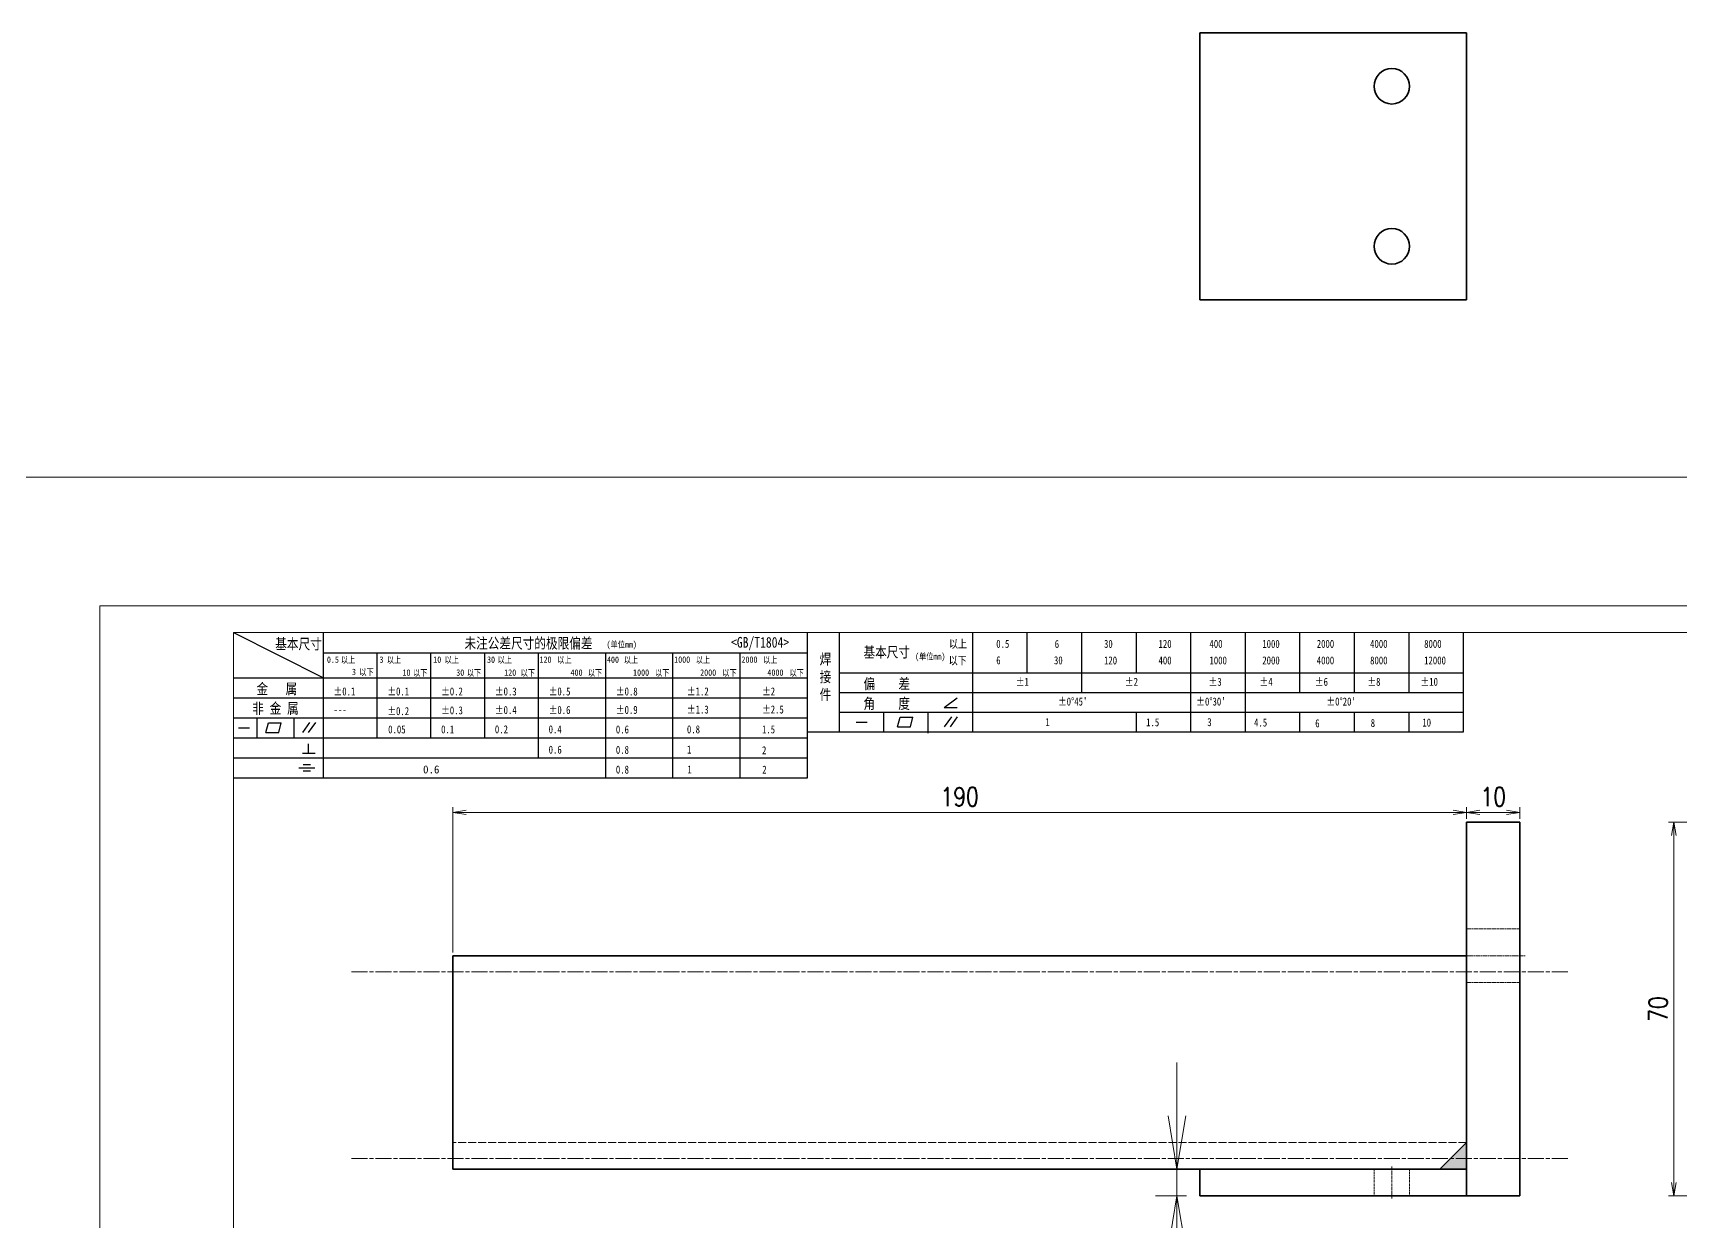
# Model space of a CAD drawing. Header units: millimetres. Extents: x 1333 to 106363, y -60675 to -5704.
# Drawn here: x 11258.5 to 11567.3, y -60319.3 to -60096.6 of the extents above; entities that cross this region are included whole.
import ezdxf

# ---------------------------------------------------------------- set-up
doc = ezdxf.new("R2010")
doc.units = ezdxf.units.MM
doc.header["$LTSCALE"] = 0.5
doc.linetypes.add('AM_ISO02W050x2', pattern=[3.75, 3, -0.75])
doc.linetypes.add('AM_ISO08W050x2', pattern=[9, 6, -0.75, 1.5, -0.75])
for name, color, linetype, lineweight in [('DRAWING', 7, 'Continuous', 35), ('中心线', 2, 'AM_ISO08W050x2', 18), ('图框', 7, 'Continuous', 18), ('标注线', 3, 'Continuous', 18), ('粗实线', 7, 'Continuous', 35), ('虚线', 1, 'AM_ISO02W050x2', 18)]:
    doc.layers.add(name, color=color, linetype=linetype, lineweight=lineweight)
doc.layers.add('图框文字', color=7, linetype='Continuous')
doc.layers.add('打印', color=7, linetype='Continuous', lineweight=15, plot=False)
doc.layers.add('打印-禁用', color=7, linetype='Continuous', lineweight=15, plot=False)
doc.styles.add('DIM', font='romans.shx', dxfattribs={"width": 0.8, "bigfont": 'bigfont.shx'})
doc.styles.add('国标', font='simfang.ttf', dxfattribs={"width": 0.8})
doc.dimstyles.new('DEH 1-1$0', dxfattribs={"dimtxt": 3.5, "dimasz": 2.5, "dimexe": 1, "dimexo": 0.625, "dimgap": 1.2, "dimtad": 1, "dimzin": 9, "dimdsep": 46, "dimtxsty": 'DIM', "dimblk": 'OPEN', "dimcen": 0, "dimclrd": 8, "dimclre": 8, "dimclrt": 2, "dimazin": 2, "dimtfac": 0.5, "dimtmove": 0, "dimatfit": 3, "dimldrblk": 'OPEN', "dimfxl": 1, "dimtolj": 2, "dimlwd": 18, "dimlwe": 18, "dimarcsym": 0})
doc.dimstyles.new('DEH 1-4$0', dxfattribs={"dimscale": 4, "dimtxt": 3.5, "dimasz": 2.5, "dimexe": 1, "dimexo": 0.625, "dimgap": 1.2, "dimtad": 1, "dimdsep": 46, "dimtxsty": 'DIM', "dimblk": 'OPEN', "dimcen": 0, "dimclrd": 8, "dimclre": 8, "dimclrt": 2, "dimazin": 2, "dimtfac": 0.5, "dimtmove": 0, "dimatfit": 3, "dimldrblk": 'OPEN', "dimfxl": 1, "dimtolj": 2, "dimlwd": 18, "dimlwe": 18, "dimarcsym": 0})

# ---------------------------------------------------------------- blocks, each defined once
blk = doc.blocks.new('GZDEH零件A3图框V01版')
at = {"layer": '图框', "linetype": 'Continuous'}
for p, q in [((2882.49, -1554.46), (2882.49, -1832.96)), ((3272.49, -1554.46), (2882.49, -1554.46))]:
    blk.add_line(p, q, dxfattribs=at)
at = {"layer": '图框文字', "color": 9}
for p, q in [((2882.49, -1554.46), (2899.37, -1562.92)), ((2899.37, -1581.67), (2899.37, -1554.46)), ((2990.09, -1581.67), (2990.09, -1554.46)), ((2996.09, -1573.08), (2996.09, -1554.46)), ((3021.09, -1561.98), (3021.09, -1554.46)), ((3031.31, -1561.98), (3031.31, -1554.46)), ((3041.53, -1561.98), (3041.53, -1554.46)), ((3051.75, -1561.98), (3051.75, -1554.46)), ((3061.98, -1561.98), (3061.98, -1554.46)), ((3072.2, -1561.98), (3072.2, -1554.46)), ((3082.42, -1561.98), (3082.42, -1554.46)), ((3092.64, -1561.98), (3092.64, -1554.46)), ((3102.86, -1561.98), (3102.86, -1554.46)), ((3113.09, -1573.08), (3113.09, -1554.46)), ((2899.37, -1558.24), (2990.09, -1558.24)), ((2909.45, -1574.17), (2909.45, -1558.24)), ((2919.53, -1574.17), (2919.53, -1558.24)), ((2929.61, -1574.17), (2929.61, -1558.24)), ((2939.69, -1577.92), (2939.69, -1558.24)), ((2952.29, -1581.67), (2952.29, -1558.24)), ((2964.89, -1581.67), (2964.89, -1558.24)), ((2977.49, -1581.67), (2977.49, -1558.24)), ((2996.09, -1561.98), (3113.09, -1561.98)), ((3021.09, -1573.08), (3021.09, -1561.98)), ((3041.53, -1565.68), (3041.53, -1561.98)), ((3061.98, -1573.08), (3061.98, -1561.98)), ((3072.2, -1573.08), (3072.2, -1561.98)), ((3082.42, -1565.68), (3082.42, -1561.98)), ((3092.64, -1565.68), (3092.64, -1561.98)), ((3102.86, -1565.68), (3102.86, -1561.98)), ((2882.49, -1562.92), (2990.09, -1562.92)), ((2882.49, -1566.67), (2990.09, -1566.67)), ((2996.09, -1565.68), (3113.09, -1565.68)), ((3015.75, -1568.51), (3018.15, -1566.66)), ((2882.49, -1570.42), (2990.09, -1570.42)), ((2886.92, -1574.12), (2886.92, -1570.42)), ((2888.59, -1573.16), (2889.07, -1571.37)), ((2889.07, -1571.37), (2891.48, -1571.37)), ((2891, -1573.16), (2891.48, -1571.37)), ((2893.91, -1574.12), (2893.91, -1570.42)), ((2895.52, -1573.16), (2896.85, -1571.3)), ((2896.6, -1573.16), (2897.94, -1571.3)), ((2996.09, -1569.38), (3113.09, -1569.38)), ((2999.26, -1571.23), (3001.32, -1571.23)), ((3004.42, -1573.08), (3004.42, -1569.38)), ((3006.97, -1572.12), (3007.45, -1570.33)), ((3007.45, -1570.33), (3009.86, -1570.33)), ((3009.39, -1572.12), (3009.86, -1570.33)), ((3012.75, -1573.08), (3012.75, -1569.38)), ((3015.75, -1568.51), (3018.15, -1568.51)), ((3015.81, -1572.12), (3017.15, -1570.26)), ((3016.89, -1572.12), (3018.23, -1570.26)), ((3051.75, -1573.08), (3051.75, -1569.38)), ((3082.42, -1573.08), (3082.42, -1569.48)), ((3092.64, -1573.08), (3092.64, -1569.38)), ((3102.86, -1573.08), (3102.86, -1569.38)), ((2882.49, -1574.17), (2990.09, -1574.17)), ((2883.43, -1572.27), (2885.49, -1572.27)), ((2888.59, -1573.16), (2891, -1573.16)), ((2990.09, -1573.08), (3113.09, -1573.08)), ((3006.97, -1572.12), (3009.39, -1572.12)), ((3012.75, -1573.33), (3012.75, -1573.08)), ((2895.42, -1577.05), (2897.81, -1577.05)), ((2896.58, -1577.05), (2896.58, -1575.28)), ((2882.49, -1577.92), (2990.09, -1577.92)), ((2894.79, -1579.77), (2897.77, -1579.77)), ((2895.57, -1579.17), (2896.92, -1579.17)), ((2895.57, -1580.37), (2896.93, -1580.37)), ((2882.49, -1581.67), (2990.09, -1581.67))]:
    blk.add_line(p, q, dxfattribs=at)
at = {"layer": '打印-禁用', "linetype": 'Continuous'}
for p, q in [((2857.49, -1549.46), (2857.49, -1846.46)), ((3277.49, -1549.46), (2857.49, -1549.46))]:
    blk.add_line(p, q, dxfattribs=at)
at = {"layer": '图框文字', "color": 9, "style": '国标', "width": 0.8}
for s, height, p in [('基本尺寸', 2, (2890.33, -1557.58)), ('未注公差尺寸的极限偏差', 2, (2925.81, -1557.44)), ('<GB/T1804>', 2, (2975.78, -1557.27)), ('以上', 1.5, (3016.64, -1557.33)), ('0.5', 1.5, (3025.49, -1557.3)), ('6', 1.5, (3036.45, -1557.34)), ('30', 1.5, (3045.69, -1557.31)), ('120', 1.5, (3055.91, -1557.31)), ('400', 1.5, (3065.46, -1557.31)), ('1000', 1.5, (3075.36, -1557.31)), ('2000', 1.5, (3085.57, -1557.31)), ('4000', 1.5, (3095.57, -1557.31)), ('8000', 1.5, (3105.7, -1557.31)), ('30', 1.2, (2930.04, -1560.11)), ('基本尺寸', 2, (3000.6, -1559.1)), ('以下', 1.5, (3016.58, -1560.43)), ('6', 1.5, (3025.49, -1560.38)), ('30', 1.5, (3036.31, -1560.39)), ('120', 1.5, (3045.69, -1560.41)), ('400', 1.5, (3055.91, -1560.41)), ('1000', 1.5, (3065.46, -1560.41)), ('2000', 1.5, (3075.36, -1560.41)), ('4000', 1.5, (3085.57, -1560.41)), ('8000', 1.5, (3095.57, -1560.41)), ('12000', 1.5, (3105.7, -1560.41)), ('金   属', 2, (2886.82, -1565.98)), ('±0.1', 1.5, (2901.27, -1566.23)), ('±0.1', 1.5, (2911.35, -1566.23)), ('±0.2', 1.5, (2921.43, -1566.23)), ('±0.3', 1.5, (2931.51, -1566.23)), ('±0.5', 1.5, (2941.59, -1566.23)), ('±0.8', 1.5, (2954.19, -1566.23)), ('±1.2', 1.5, (2967.51, -1566.23)), ('±2', 1.5, (2981.58, -1566.23)), ('偏    差', 2, (3000.6, -1565.04)), ('±1', 1.5, (3029.16, -1564.42)), ('±2', 1.5, (3049.61, -1564.42)), ('±3', 1.5, (3065.3, -1564.42)), ('±4', 1.5, (3074.85, -1564.42)), ('±6', 1.5, (3085.22, -1564.42)), ('±8', 1.5, (3095.06, -1564.42)), ('±10', 1.5, (3105.02, -1564.42)), ('非 金 属', 2, (2886.02, -1569.65)), ('±0.2', 1.5, (2911.35, -1569.92)), ('±0.3', 1.5, (2921.43, -1569.77)), ('±0.4', 1.5, (2931.51, -1569.71)), ('±0.6', 1.5, (2941.59, -1569.71)), ('±0.9', 1.5, (2954.19, -1569.68)), ('±1.3', 1.5, (2967.51, -1569.62)), ('±2.5', 1.5, (2981.58, -1569.61)), ('角    度', 2, (3000.6, -1568.74)), ("±0%%D45'", 1.5, (3037.06, -1568.12)), ("±0%%D30'", 1.5, (3062.98, -1568.12)), ("±0%%D20'", 1.5, (3087.38, -1568.12)), ('---', 1.5, (2901.27, -1569.65)), ('1', 1.5, (3034.69, -1571.98)), ('1.5', 1.5, (3053.59, -1572.01)), ('3', 1.5, (3065.05, -1571.98)), ('4.5', 1.5, (3073.82, -1572.05)), ('6', 1.5, (3085.28, -1572.19)), ('8', 1.5, (3095.68, -1572.15)), ('10', 1.5, (3105.36, -1572.06)), ('0.1', 1.5, (2921.43, -1573.34)), ('0.2', 1.5, (2931.51, -1573.33)), ('0.4', 1.5, (2941.59, -1573.33)), ('0.6', 1.5, (2954.19, -1573.35)), ('0.8', 1.5, (2967.51, -1573.33)), ('1.5', 1.5, (2981.58, -1573.34)), ('0.6', 1.5, (2941.59, -1577.14)), ('0.8', 1.5, (2954.19, -1577.17)), ('1', 1.5, (2967.51, -1577.12)), ('2', 1.5, (2981.58, -1577.26)), ('0.8', 1.5, (2954.19, -1580.87)), ('1', 1.5, (2967.59, -1580.86)), ('2', 1.5, (2981.62, -1580.89))]:
    blk.add_text(s, height=height, dxfattribs=at).set_placement(p)
at = {"layer": '图框文字', "color": 9, "lineweight": 15, "style": '国标', "width": 0.8}
for s, p in [('(单位mm)', (2952.44, -1557.27)), ('0.5', (2900.03, -1560.11)), ('以上', (2902.64, -1560.16)), ('3', (2909.88, -1560.11)), ('以上', (2911.25, -1560.16)), ('10', (2919.96, -1560.11)), ('以上', (2922.09, -1560.16)), ('以上', (2932.02, -1560.16)), ('120', (2939.88, -1560.11)), ('以上', (2943.21, -1560.16)), ('400', (2952.52, -1560.11)), ('以上', (2955.68, -1560.16)), ('1000', (2965.12, -1560.11)), ('以上', (2969.16, -1560.16)), ('2000', (2977.72, -1560.11)), ('以上', (2981.8, -1560.16)), ('(单位mm)', (3010.27, -1559.51)), ('3', (2904.73, -1562.41)), ('以下', (2906.1, -1562.46)), ('10', (2914.19, -1562.54)), ('以下', (2916.18, -1562.59)), ('30', (2924.27, -1562.54)), ('以下', (2926.26, -1562.59)), ('120', (2933.26, -1562.54)), ('以下', (2936.34, -1562.59)), ('400', (2945.7, -1562.54)), ('以下', (2948.94, -1562.59)), ('1000', (2957.41, -1562.54)), ('以下', (2961.54, -1562.59)), ('2000', (2969.99, -1562.54)), ('以下', (2974.14, -1562.59)), ('4000', (2982.59, -1562.54)), ('以下', (2986.74, -1562.59))]:
    blk.add_text(s, height=1.2, dxfattribs=at).set_placement(p)
at = {"layer": '图框文字', "color": 9, "lineweight": 13, "style": '国标'}
blk.add_text('0.6', height=1.5, dxfattribs=at).set_placement((2918.05, -1580.85))
at = {"layer": '图框文字', "color": 9, "insert": (2992.39, -1558.41), "char_height": 2, "width": 3.1877, "attachment_point": 1, "style": '国标'}
blk.add_mtext('焊\\P接\\P件', dxfattribs=at)
at = {"layer": '图框文字', "color": 9, "insert": (2911.51, -1573.37), "char_height": 1.5, "attachment_point": 7, "style": '国标'}
blk.add_mtext_dynamic_manual_height_columns('0.05', width=5.1982, gutter_width=12.5, heights=[0], dxfattribs=at)
blk = doc.blocks.new('DEH A3')
at = {"layer": '图框'}
blk.add_blockref('GZDEH零件A3图框V01版', (-2857.49, 1846.46), dxfattribs=at)
blk = doc.blocks.new('_Open')
at = {"color": 0, "linetype": 'ByBlock', "lineweight": -2}
for p, q in [((-1, 0.167), (0, 0)), ((-1, -0.167), (0, 0)), ((0, 0), (-1, 0))]:
    blk.add_line(p, q, dxfattribs=at)
blk = doc.blocks.new('*D226')
at = {"layer": 'Defpoints', "color": 0, "transparency": 16777216}
for p in [(11602.49, -60244.58), (11566.13, -60314.58), (11602.49, -60314.58)]:
    blk.add_point(p, dxfattribs=at)
at = {"layer": '标注线', "color": 8, "lineweight": 18, "transparency": 16777216}
for p, q in [((11601.86, -60244.58), (11565.13, -60244.58)), ((11566.13, -60247.08), (11566.13, -60312.08)), ((11601.86, -60314.58), (11565.13, -60314.58))]:
    blk.add_line(p, q, dxfattribs=at)
at = {"layer": '标注线', "color": 8, "lineweight": 18, "transparency": 16777216, "xscale": 2.5, "yscale": 2.5, "zscale": 2.5}
for p, rotation in [((11566.13, -60244.58), 90), ((11566.13, -60314.58), 270)]:
    blk.add_blockref('_Open', p, dxfattribs=dict(at, rotation=rotation))
at = {"layer": '标注线', "color": 2, "transparency": 16777216, "insert": (11563.18, -60279.58), "char_height": 3.5, "attachment_point": 5, "rotation": 90, "style": 'DIM'}
blk.add_mtext('\\A2;70', dxfattribs=at)
blk = doc.blocks.new('*D238')
at = {"layer": 'Defpoints', "color": 0, "transparency": 16777216}
for p in [(11527.25, -60242.73), (11527.25, -60244.58), (11337.25, -60269.58)]:
    blk.add_point(p, dxfattribs=at)
at = {"layer": '标注线', "color": 8, "lineweight": 18, "transparency": 16777216}
for p, q in [((11337.25, -60268.96), (11337.25, -60241.73)), ((11527.25, -60243.96), (11527.25, -60241.73)), ((11339.75, -60242.73), (11524.75, -60242.73))]:
    blk.add_line(p, q, dxfattribs=at)
at = {"layer": '标注线', "color": 8, "lineweight": 18, "transparency": 16777216, "xscale": 2.5, "yscale": 2.5, "zscale": 2.5, "rotation": 180}
blk.add_blockref('_Open', (11337.25, -60242.73), dxfattribs=at)
at = {"layer": '标注线', "color": 8, "lineweight": 18, "transparency": 16777216, "xscale": 2.5, "yscale": 2.5, "zscale": 2.5}
blk.add_blockref('_Open', (11527.25, -60242.73), dxfattribs=at)
at = {"layer": '标注线', "color": 2, "transparency": 16777216, "insert": (11432.25, -60239.78), "char_height": 3.5, "attachment_point": 5, "style": 'DIM'}
blk.add_mtext('\\A2;190', dxfattribs=at)
blk = doc.blocks.new('*D239')
at = {"layer": 'Defpoints', "color": 0, "transparency": 16777216}
for p in [(11527.25, -60242.73), (11527.25, -60244.58), (11537.25, -60244.58)]:
    blk.add_point(p, dxfattribs=at)
at = {"layer": '标注线', "color": 8, "lineweight": 18, "transparency": 16777216}
for p, q in [((11527.25, -60243.96), (11527.25, -60241.73)), ((11537.25, -60243.96), (11537.25, -60241.73)), ((11534.75, -60242.73), (11529.75, -60242.73))]:
    blk.add_line(p, q, dxfattribs=at)
at = {"layer": '标注线', "color": 8, "lineweight": 18, "transparency": 16777216, "xscale": 2.5, "yscale": 2.5, "zscale": 2.5, "rotation": 180}
blk.add_blockref('_Open', (11527.25, -60242.73), dxfattribs=at)
at = {"layer": '标注线', "color": 8, "lineweight": 18, "transparency": 16777216, "xscale": 2.5, "yscale": 2.5, "zscale": 2.5}
blk.add_blockref('_Open', (11537.25, -60242.73), dxfattribs=at)
at = {"layer": '标注线', "color": 2, "transparency": 16777216, "insert": (11532.25, -60239.78), "char_height": 3.5, "attachment_point": 5, "style": 'DIM'}
blk.add_mtext('\\A2;10', dxfattribs=at)
blk = doc.blocks.new('WELDING_5')
at = {"layer": 'DRAWING'}
blk.add_hatch(color=256, dxfattribs=at).paths.add_polyline_path([(0, 5), (0, 0), (5, 0)])
for q in [(0, 5), (5, 0)]:
    blk.add_line((0, 0), q, dxfattribs=at)
blk.add_lwpolyline([(0, 5), (5, 0)], dxfattribs=at)
blk = doc.blocks.new('*D244')
at = {"layer": 'Defpoints', "color": 0, "transparency": 16777216}
for p in [(11477.25, -60309.58), (11472.99, -60314.58), (11477.25, -60314.58)]:
    blk.add_point(p, dxfattribs=at)
at = {"layer": '标注线', "color": 8, "lineweight": 18, "transparency": 16777216}
for p, q in [((11472.99, -60299.58), (11472.99, -60289.58)), ((11474.75, -60309.58), (11468.99, -60309.58)), ((11472.99, -60309.58), (11472.99, -60314.58)), ((11474.75, -60314.58), (11468.99, -60314.58)), ((11472.99, -60324.58), (11472.99, -60351.65))]:
    blk.add_line(p, q, dxfattribs=at)
at = {"layer": '标注线', "color": 8, "lineweight": 18, "transparency": 16777216, "xscale": 10, "yscale": 10, "zscale": 10}
for p, rotation in [((11472.99, -60309.58), 270), ((11472.99, -60314.58), 90)]:
    blk.add_blockref('_Open', p, dxfattribs=dict(at, rotation=rotation))
at = {"layer": '标注线', "color": 2, "transparency": 16777216, "insert": (11461.19, -60343.12), "char_height": 14, "attachment_point": 5, "rotation": 90, "style": 'DIM'}
blk.add_mtext('\\A2;5', dxfattribs=at)

msp = doc.modelspace()

# ---------------------------------------------------------------- linework, layer by layer
at = {"layer": '中心线', "lineweight": 13, "ltscale": 0.3}
msp.add_line((11526.25, -60269.582), (11538.25, -60269.582), dxfattribs=at)
at = {"layer": '中心线', "lineweight": 13}
for p, q in [((11546.25, -60272.582), (11318.249, -60272.582)), ((11546.25, -60307.582), (11318.249, -60307.582))]:
    msp.add_line(p, q, dxfattribs=at)
at = {"layer": '中心线', "lineweight": 13, "ltscale": 0.15}
msp.add_line((11513.25, -60315.082), (11513.25, -60309.082), dxfattribs=at)
at = {"layer": '打印'}
msp.add_lwpolyline([(11271.112, -60204.03), (11691.112, -60204.03), (11691.112, -60501.03), (11271.112, -60501.03)], close=True, dxfattribs=at)
at = {"layer": '标注线'}
msp.add_lwpolyline([(11245.973, -60179.877), (11722.04, -60179.877), (11722.04, -60521.184), (11245.973, -60521.184)], close=True, dxfattribs=at)
at = {"layer": '粗实线', "color": 7, "lineweight": 35}
for p, q in [((11527.25, -60096.611), (11477.25, -60096.611)), ((11477.25, -60146.611), (11477.25, -60096.611)), ((11527.25, -60096.611), (11527.25, -60146.611)), ((11477.25, -60146.611), (11527.25, -60146.611)), ((11527.25, -60314.582), (11527.25, -60244.582)), ((11537.25, -60314.582), (11537.25, -60244.582)), ((11337.25, -60269.582), (11337.25, -60309.582)), ((11527.25, -60269.582), (11337.25, -60269.582)), ((11527.25, -60309.582), (11527.25, -60269.582)), ((11477.25, -60309.582), (11337.25, -60309.582)), ((11527.25, -60309.582), (11477.25, -60309.582)), ((11527.25, -60314.582), (11477.25, -60314.582))]:
    msp.add_line(p, q, dxfattribs=at)
at = {"layer": '粗实线', "color": 7, "lineweight": 35, "ltscale": 0.25}
for p, q in [((11527.25, -60244.582), (11537.25, -60244.582)), ((11527.25, -60314.582), (11537.25, -60314.582))]:
    msp.add_line(p, q, dxfattribs=at)
at = {"layer": '粗实线', "color": 7, "lineweight": 35, "ltscale": 0.125}
for p, q in [((11477.25, -60309.582), (11477.25, -60314.582)), ((11527.25, -60309.582), (11527.25, -60314.582))]:
    msp.add_line(p, q, dxfattribs=at)
at = {"layer": '粗实线', "color": 7, "lineweight": 35}
for centre in [(11513.25, -60106.611), (11513.25, -60136.611)]:
    msp.add_circle(centre, 3.324, dxfattribs=at)
at = {"layer": '虚线', "lineweight": 13, "ltscale": 0.25}
for p, q in [((11527.25, -60264.529), (11537.25, -60264.529)), ((11527.25, -60274.635), (11537.25, -60274.635))]:
    msp.add_line(p, q, dxfattribs=at)
at = {"layer": '虚线', "lineweight": 13}
for p, q in [((11527.25, -60304.582), (11337.25, -60304.582)), ((11527.25, -60309.582), (11477.25, -60309.582))]:
    msp.add_line(p, q, dxfattribs=at)
at = {"layer": '虚线', "lineweight": 13, "ltscale": 0.125}
for p, q in [((11509.926, -60314.582), (11509.926, -60309.582)), ((11509.926, -60314.582), (11509.926, -60309.582)), ((11516.573, -60314.582), (11516.573, -60309.582)), ((11516.573, -60314.582), (11516.573, -60309.582))]:
    msp.add_line(p, q, dxfattribs=at)

# ---------------------------------------------------------------- block references
at = {"layer": '图框'}
msp.add_blockref('DEH A3', (11271.112, -60501.03), dxfattribs=at)
at = {"layer": '标注线', "rotation": 90}
msp.add_blockref('WELDING_5', (11527.25, -60309.582), dxfattribs=at)

# ---------------------------------------------------------------- dimensions: what is measured, and where the dimension line sits
at = {"layer": '标注线'}
for p1, picture, middle in [((11337.25, -60269.582), '*D238', (11432.25, -60239.776)), ((11537.25, -60244.582), '*D239', (11532.25, -60239.776))]:
    dim = msp.add_linear_dim(base=(11527.25, -60242.726), p1=p1, p2=(11527.25, -60244.582), dimstyle='DEH 1-1$0', dxfattribs=at)
    dim.commit()
    dim.dimension.update_dxf_attribs({"geometry": picture, "text_midpoint": middle})
for base, p1, p2, dimstyle, picture, middle in [((11566.132, -60314.582), (11602.49, -60244.582), (11602.49, -60314.582), 'DEH 1-1$0', '*D226', (11563.182, -60279.582)), ((11472.993, -60314.582), (11477.25, -60309.582), (11477.25, -60314.582), 'DEH 1-4$0', '*D244', (11461.193, -60343.115))]:
    dim = msp.add_linear_dim(base=base, p1=p1, p2=p2, angle=90, dimstyle=dimstyle, dxfattribs=at)
    dim.commit()
    dim.dimension.update_dxf_attribs({"geometry": picture, "text_midpoint": middle})

doc.saveas('drawing.dxf')
